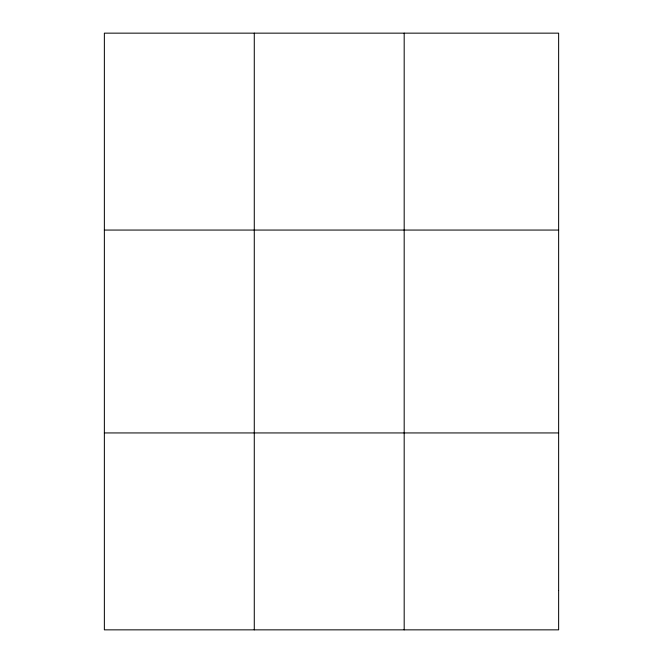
<?xml version="1.0" encoding="UTF-8"?>
<svg xmlns="http://www.w3.org/2000/svg" width="663" height="663" viewBox="0 0 663 663"><rect width="100%" height="100%" fill="white"/><g stroke="black" fill="none" stroke-linecap="round" stroke-linejoin="round"><path stroke-width="0.99" d="M254.277 629.85L254.277 33.15M404.181 629.85L404.181 33.15M104.364 230.061L558.636 230.061M104.364 432.939L558.636 432.939M558.636 590.468L558.636 629.85L104.364 629.85L104.364 33.15L558.636 33.15L558.636 590.468"/></g></svg>
